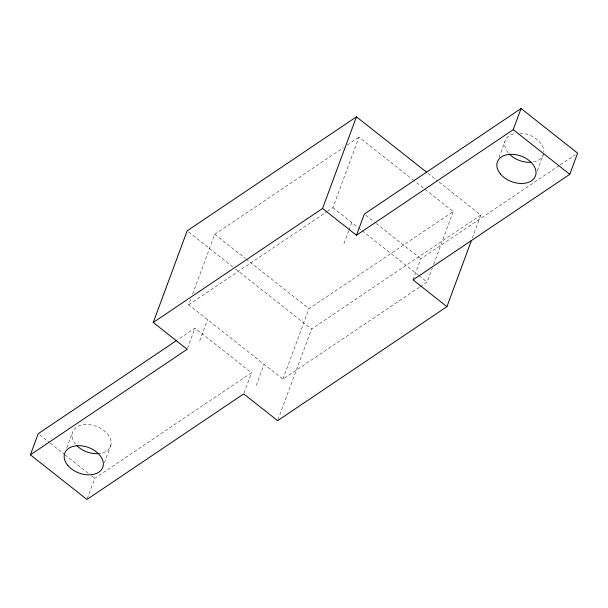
<?xml version="1.0" encoding="UTF-8"?>
<svg xmlns="http://www.w3.org/2000/svg" width="608" height="608" viewBox="0 0 608 608"><rect width="100%" height="100%" fill="white"/><g stroke="black" fill="none" stroke-linecap="round" stroke-linejoin="round"><path stroke-width="0.46" stroke-dasharray="3.04 2.28" d="M66.705 448.012L72.246 433.033M87.263 498.598L94.764 478.329L251.53 372.75L194.986 328.115L177.658 339.788M104.386 462.825L110.899 445.2M419.3 287.333L282.918 379.187L188.685 304.79L190.965 298.627M192.599 294.219L214.761 234.3L343.307 147.729M187.492 348.384L194.986 328.115M199.705 340.822L207.533 319.671M244.028 393.019L251.53 372.75M256.249 385.457L264.07 364.306M327.423 211.364L332.91 207.662L358.986 137.165L413.151 179.93M282.918 379.187L308.993 308.689L453.218 211.561L413.888 180.515M277.955 419.794L311.532 329.034L480.837 215.019L438.383 181.503M343.93 243.694L348.498 231.359M348.817 230.478L351.751 222.543M413.014 279.885L420.835 258.734L559.482 165.361M420.082 286.809L427.143 282.059L432.356 267.961M433.656 264.434L453.218 211.561M499.054 157.51L504.921 141.649M472.279 238.154L480.837 215.019M537.381 170.559L543.248 154.698M347.229 145.084L358.986 137.165M188.685 304.79L326.64 211.888M560.272 164.829L575.236 154.751M427.956 173.272L437.638 180.91M365.78 215.27L375.455 222.908M376.2 223.493L420.835 258.734M332.91 207.662L357.664 227.21M358.408 227.795L361.365 230.128M362.102 230.713L418.274 275.059M419.011 275.637L427.143 282.059M214.761 234.3L245.184 258.316M245.921 258.902L308.993 308.689M188.632 232.013L232.575 266.707M235.554 269.063L311.532 329.034M39.71 434.864L49.385 442.502M50.13 443.088L64.258 454.252M65.003 454.837L88.814 473.632M91.785 475.98L94.764 478.329M75.559 444.197A20.292 13.634 20.3 0 1 81.7 425.045A20.292 13.634 20.3 0 1 109.311 436.491A20.292 13.634 20.3 0 1 98.359 453.652M543.575 153.816A20.292 13.634 20.3 0 1 532.92 162.04M508.235 152.813A20.292 13.634 20.3 0 1 515.576 133.426M519.924 133.144A20.292 13.634 20.3 0 1 543.841 152.038"/><path stroke-width="0.91" d="M471.291 240.821L446.933 306.66L277.628 420.683L243.702 393.9L86.936 499.48L30.4 454.845L38.22 433.694L176.867 340.32M30.4 454.845L187.165 349.266L153.239 322.483L187.142 230.842L356.448 116.82L426.466 172.094M153.239 322.483L322.552 208.468L356.448 116.82M322.552 208.468L356.47 235.25L364.298 214.1L521.064 108.52L577.6 153.155L569.78 174.306L413.014 279.885L446.933 306.66M356.47 235.25L513.236 129.671L521.064 108.52M513.236 129.671L569.78 174.306M98.359 453.652A20.292 13.634 20.3 0 1 76.6 445.368M531.035 162.268A20.292 13.634 20.3 0 1 509.276 153.984M67.739 465.348A20.292 13.634 20.3 0 0 101.559 469.581A20.292 13.634 20.3 0 0 81.958 445.877A20.292 13.634 20.3 0 0 67.739 465.348M500.407 173.956A20.292 13.634 20.3 0 0 534.234 178.19A20.292 13.634 20.3 0 0 514.634 154.493A20.292 13.634 20.3 0 0 500.407 173.956"/></g></svg>
